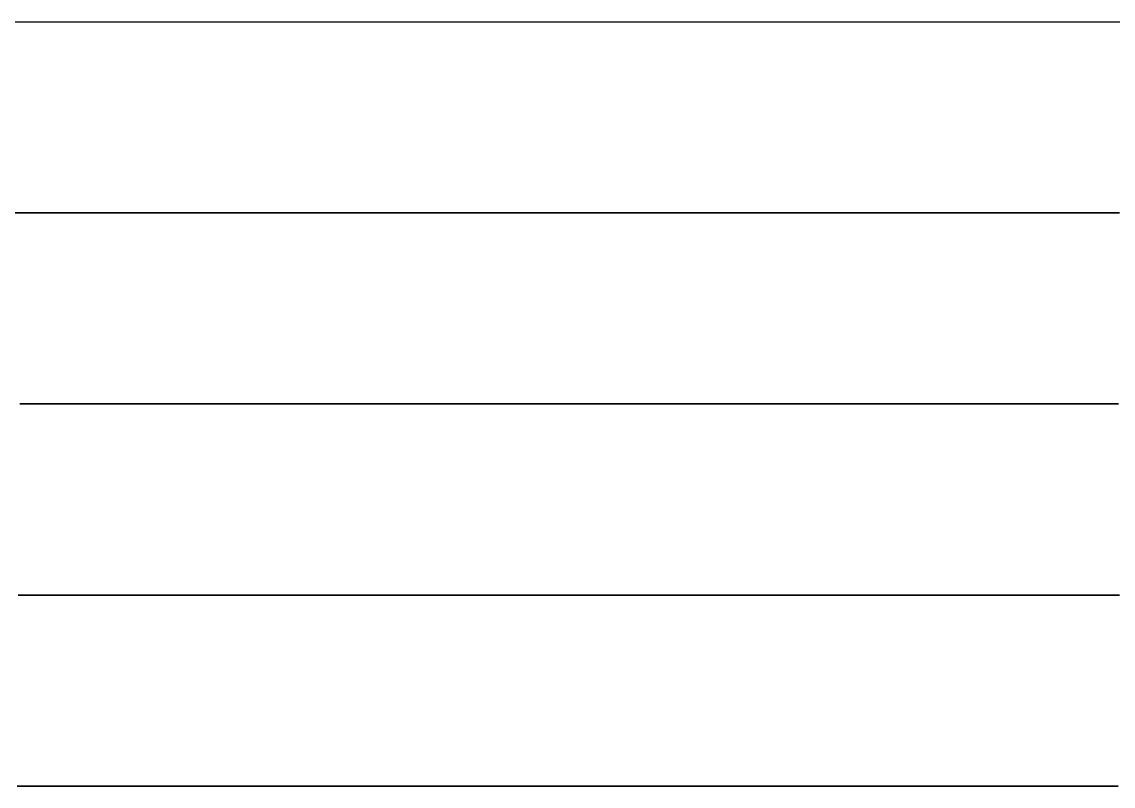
# Model space of a CAD drawing. Extents: x 0 to 9000, y -400 to 0.
# Drawn here: x 1384 to 1955, y -400 to 0 of the extents above; entities that cross this region are included whole.
import ezdxf

# ---------------------------------------------------------------- set-up
doc = ezdxf.new("R2010")
doc.units = 0

msp = doc.modelspace()

# ---------------------------------------------------------------- linework, layer by layer
at = {"layer": 'LAY0', "color": 2}
for points in [[(1361.48, -0.1), (1389.26, -0.1), (1417, -0.1), (1437.78, -0.1), (1458.54, -0.1), (1479.28, -0.1), (1500, -0.1), (1520.94, -0.1), (1541.87, -0.1), (1562.77, -0.1), (1583.66, -0.1), (1611.47, -0.1), (1639.24, -0.1), (1666.99, -0.1), (1687.77, -0.1), (1708.53, -0.1), (1729.28, -0.1), (1750, -0.1), (1770.94, -0.1), (1791.86, -0.1), (1812.76, -0.1), (1833.64, -0.1), (1861.46, -0.1), (1889.23, -0.1), (1916.97, -0.1), (1937.76, -0.1), (1958.53, -0.1)], [(1362.98, -0.100005), (1390.72, -0.100005), (1418.29, -0.100005), (1438.85, -0.100005), (1459.32, -0.100005), (1479.7, -0.100005), (1500, -0.100005), (1521.34, -0.100005), (1542.59, -0.100005), (1563.73, -0.100005), (1584.77, -0.100005), (1612.69, -0.100004), (1640.45, -0.100004), (1668.05, -0.100004), (1688.65, -0.100004), (1709.18, -0.100004), (1729.63, -0.100004), (1750, -0.100004), (1771.27, -0.100004), (1792.46, -0.100004), (1813.56, -0.100004), (1834.58, -0.100004), (1862.48, -0.100004), (1890.24, -0.100004), (1917.87, -0.100004), (1938.5, -0.100004), (1959.07, -0.100004)], [(1380.2, -100.1), (1385.4, -100.1), (1390.6, -100.1), (1395.81, -100.1), (1402.75, -100.1), (1409.69, -100.1), (1416.63, -100.1), (1421.85, -100.1), (1427.06, -100.1), (1432.28, -100.1), (1437.5, -100.1), (1442.7, -100.1), (1447.9, -100.1), (1453.1, -100.1), (1458.3, -100.1), (1465.24, -100.1), (1472.18, -100.1), (1479.13, -100.1), (1484.34, -100.1), (1489.56, -100.1), (1494.78, -100.1), (1500, -100.1), (1505.21, -100.1), (1510.42, -100.1), (1515.62, -100.1), (1520.83, -100.1), (1527.76, -100.1), (1534.7, -100.1), (1541.64, -100.1), (1546.85, -100.1), (1552.06, -100.1), (1557.28, -100.1), (1562.5, -100.1), (1567.71, -100.1), (1572.91, -100.1), (1578.11, -100.1), (1583.32, -100.1), (1590.26, -100.1), (1597.2, -100.1), (1604.14, -100.1), (1609.35, -100.1), (1614.56, -100.1), (1619.78, -100.1), (1625, -100.1), (1630.2, -100.1), (1635.4, -100.1), (1640.61, -100.1), (1645.81, -100.1), (1652.75, -100.1), (1659.69, -100.1), (1666.64, -100.1), (1671.85, -100.1), (1677.06, -100.1), (1682.28, -100.1), (1687.5, -100.1), (1692.7, -100.1), (1697.9, -100.1), (1703.1, -100.1), (1708.3, -100.1), (1715.24, -100.1), (1722.18, -100.1), (1729.13, -100.1), (1734.34, -100.1), (1739.56, -100.1), (1744.78, -100.1), (1750, -100.1), (1755.21, -100.1), (1760.41, -100.1), (1765.62, -100.1), (1770.82, -100.1), (1777.76, -100.1), (1784.7, -100.1), (1791.65, -100.1), (1796.85, -100.1), (1802.07, -100.1), (1807.28, -100.1), (1812.5, -100.1), (1817.7, -100.1), (1822.91, -100.1), (1828.11, -100.1), (1833.32, -100.1), (1840.26, -100.1), (1847.2, -100.1), (1854.14, -100.1), (1859.35, -100.1), (1864.57, -100.1), (1869.78, -100.1), (1875, -100.1), (1880.2, -100.1), (1885.4, -100.1), (1890.61, -100.1), (1895.81, -100.1), (1902.75, -100.1), (1909.69, -100.1), (1916.64, -100.1), (1921.85, -100.1), (1927.07, -100.1), (1932.28, -100.1), (1937.5, -100.1), (1942.7, -100.1), (1947.9, -100.1), (1953.1, -100.1), (1958.31, -100.1)], [(1958.33, -100.1), (1953.12, -100.1), (1947.92, -100.1), (1942.71, -100.1), (1937.5, -100.1), (1932.29, -100.1), (1927.07, -100.1), (1921.87, -100.1), (1916.66, -100.1), (1909.72, -100.1), (1902.77, -100.1), (1895.83, -100.1), (1890.63, -100.1), (1885.42, -100.1), (1880.21, -100.1), (1875, -100.1), (1869.78, -100.1), (1864.57, -100.1), (1859.36, -100.1), (1854.16, -100.1), (1847.22, -100.1), (1840.28, -100.1), (1833.34, -100.1), (1828.13, -100.1), (1822.92, -100.1), (1817.71, -100.1), (1812.5, -100.1), (1807.28, -100.1), (1802.06, -100.1), (1796.85, -100.1), (1791.65, -100.1), (1784.71, -100.1), (1777.78, -100.1), (1770.85, -100.1), (1765.65, -100.1), (1760.44, -100.1), (1755.22, -100.1), (1750, -100.1), (1744.79, -100.1), (1739.57, -100.1), (1734.36, -100.1), (1729.15, -100.1), (1722.21, -100.1), (1715.27, -100.1), (1708.33, -100.1), (1703.12, -100.1), (1697.92, -100.1), (1692.71, -100.1), (1687.5, -100.1), (1682.28, -100.1), (1677.07, -100.1), (1671.86, -100.1), (1666.65, -100.1), (1659.71, -100.1), (1652.77, -100.1), (1645.83, -100.1), (1640.63, -100.1), (1635.42, -100.1), (1630.21, -100.1), (1625, -100.1), (1619.78, -100.1), (1614.57, -100.1), (1609.36, -100.1), (1604.15, -100.1), (1597.21, -100.1), (1590.28, -100.1), (1583.34, -100.1), (1578.13, -100.1), (1572.93, -100.1), (1567.72, -100.1), (1562.5, -100.1), (1557.26, -100.1), (1552.04, -100.1), (1546.83, -100.1), (1541.63, -100.1), (1534.71, -100.1), (1527.79, -100.1), (1520.87, -100.1), (1515.67, -100.1), (1510.46, -100.1), (1505.24, -100.1), (1500, -100.1), (1494.78, -100.1), (1489.57, -100.1), (1484.36, -100.1), (1479.15, -100.1), (1472.21, -100.1), (1465.27, -100.1), (1458.33, -100.1), (1453.12, -100.1), (1447.92, -100.1), (1442.71, -100.1), (1437.5, -100.1), (1432.28, -100.1), (1427.07, -100.1), (1421.86, -100.1), (1416.65, -100.1), (1409.71, -100.1), (1402.77, -100.1), (1395.83, -100.1), (1390.63, -100.1), (1385.42, -100.1), (1380.21, -100.1)], [(1957.82, -200.1), (1954, -200.1), (1950.17, -200.1), (1946.34, -200.1), (1942.51, -200.1), (1938.67, -200.1), (1933.56, -200.1), (1928.44, -200.1), (1923.32, -200.1), (1919.49, -200.1), (1915.65, -200.1), (1911.82, -200.1), (1908, -200.1), (1904.18, -200.1), (1900.35, -200.1), (1896.51, -200.1), (1892.68, -200.1), (1887.56, -200.1), (1882.44, -200.1), (1877.32, -200.1), (1873.48, -200.1), (1869.65, -200.1), (1865.82, -200.1), (1862, -200.1), (1858.18, -200.1), (1854.36, -200.1), (1850.52, -200.1), (1846.68, -200.1), (1841.56, -200.1), (1836.43, -200.1), (1831.31, -200.1), (1827.47, -200.1), (1823.64, -200.1), (1819.82, -200.1), (1816, -200.1), (1810.52, -200.1), (1805.04, -200.1), (1799.53, -200.1), (1794.02, -200.1), (1786.67, -200.1), (1779.31, -200.1), (1771.96, -200.1), (1766.45, -200.1), (1760.96, -200.1), (1755.47, -200.1), (1750, -200.1), (1744.84, -200.1), (1739.65, -200.1), (1734.44, -200.1), (1729.21, -200.1), (1722.24, -200.1), (1715.25, -200.1), (1708.27, -200.1), (1703.05, -200.1), (1697.85, -200.1), (1692.66, -200.1), (1687.5, -200.1), (1682.33, -200.1), (1677.13, -200.1), (1671.92, -200.1), (1666.7, -200.1), (1659.73, -200.1), (1652.75, -200.1), (1645.78, -200.1), (1640.57, -200.1), (1635.36, -200.1), (1630.17, -200.1), (1625, -200.1), (1619.8, -200.1), (1614.6, -200.1), (1609.39, -200.1), (1604.18, -200.1), (1597.22, -200.1), (1590.26, -200.1), (1583.31, -200.1), (1578.1, -200.1), (1572.89, -200.1), (1567.69, -200.1), (1562.5, -200.1), (1557.27, -200.1), (1552.06, -200.1), (1546.85, -200.1), (1541.64, -200.1), (1534.71, -200.1), (1527.78, -200.1), (1520.85, -200.1), (1515.64, -200.1), (1510.44, -200.1), (1505.22, -200.1), (1500, -200.1), (1497.4, -200.1), (1494.8, -200.1), (1492.19, -200.1), (1489.59, -200.1), (1486.11, -200.1), (1482.64, -200.1), (1479.16, -200.1), (1476.56, -200.1), (1473.95, -200.1), (1471.35, -200.1), (1468.75, -200.1), (1466.15, -200.1), (1463.54, -200.1), (1460.94, -200.1), (1458.33, -200.1), (1454.86, -200.1), (1451.39, -200.1), (1447.91, -200.1), (1445.31, -200.1), (1442.7, -200.1), (1440.1, -200.1), (1437.5, -200.1), (1434.9, -200.1), (1432.29, -200.1), (1429.69, -200.1), (1427.08, -200.1), (1423.61, -200.1), (1420.14, -200.1), (1416.66, -200.1), (1414.06, -200.1), (1411.46, -200.1), (1408.85, -200.1), (1406.25, -200.1), (1403.64, -200.1), (1401.04, -200.1), (1398.43, -200.1), (1395.83, -200.1), (1392.36, -200.1), (1388.89, -200.1), (1385.42, -200.1), (1382.81, -200.1)], [(1382.81, -200.1), (1385.41, -200.1), (1388.88, -200.1), (1392.35, -200.1), (1395.82, -200.1), (1398.43, -200.1), (1401.03, -200.1), (1403.64, -200.1), (1406.25, -200.1), (1408.85, -200.1), (1411.45, -200.1), (1414.05, -200.1), (1416.66, -200.1), (1420.13, -200.1), (1423.6, -200.1), (1427.07, -200.1), (1429.68, -200.1), (1432.29, -200.1), (1434.89, -200.1), (1437.5, -200.1), (1440.1, -200.1), (1442.7, -200.1), (1445.3, -200.1), (1447.91, -200.1), (1451.38, -200.1), (1454.85, -200.1), (1458.33, -200.1), (1460.93, -200.1), (1463.54, -200.1), (1466.14, -200.1), (1468.75, -200.1), (1471.35, -200.1), (1473.95, -200.1), (1476.55, -200.1), (1479.16, -200.1), (1482.63, -200.1), (1486.1, -200.1), (1489.58, -200.1), (1492.18, -200.1), (1494.79, -200.1), (1497.4, -200.1), (1500, -200.1), (1505.21, -200.1), (1510.42, -200.1), (1515.62, -200.1), (1520.82, -200.1), (1527.75, -200.1), (1534.69, -200.1), (1541.63, -200.1), (1546.84, -200.1), (1552.05, -200.1), (1557.27, -200.1), (1562.5, -200.1), (1567.69, -200.1), (1572.89, -200.1), (1578.09, -200.1), (1583.29, -200.1), (1590.24, -200.1), (1597.19, -200.1), (1604.15, -200.1), (1609.36, -200.1), (1614.58, -200.1), (1619.79, -200.1), (1625, -200.1), (1630.18, -200.1), (1635.37, -200.1), (1640.57, -200.1), (1645.78, -200.1), (1652.74, -200.1), (1659.7, -200.1), (1666.66, -200.1), (1671.88, -200.1), (1677.1, -200.1), (1682.3, -200.1), (1687.5, -200.1), (1692.67, -200.1), (1697.86, -200.1), (1703.06, -200.1), (1708.27, -200.1), (1715.23, -200.1), (1722.2, -200.1), (1729.17, -200.1), (1734.4, -200.1), (1739.61, -200.1), (1744.81, -200.1), (1750, -200.1), (1755.47, -200.1), (1760.96, -200.1), (1766.45, -200.1), (1771.95, -200.1), (1779.29, -200.1), (1786.64, -200.1), (1793.99, -200.1), (1799.5, -200.1), (1805, -200.1), (1810.51, -200.1), (1816, -200.1), (1819.82, -200.1), (1823.64, -200.1), (1827.47, -200.1), (1831.31, -200.1), (1836.42, -200.1), (1841.54, -200.1), (1846.66, -200.1), (1850.5, -200.1), (1854.34, -200.1), (1858.17, -200.1), (1862, -200.1), (1865.82, -200.1), (1869.65, -200.1), (1873.48, -200.1), (1877.31, -200.1), (1882.43, -200.1), (1887.54, -200.1), (1892.66, -200.1), (1896.5, -200.1), (1900.34, -200.1), (1904.17, -200.1), (1908, -200.1), (1911.82, -200.1), (1915.65, -200.1), (1919.48, -200.1), (1923.31, -200.1), (1928.43, -200.1), (1933.54, -200.1), (1938.66, -200.1), (1942.5, -200.1), (1946.33, -200.1), (1950.17, -200.1), (1954, -200.1), (1957.82, -200.1)], [(1381.93, -300.1), (1384.34, -300.1), (1386.74, -300.1), (1389.15, -300.1), (1391.56, -300.1), (1393.97, -300.1), (1397.18, -300.1), (1400.39, -300.1), (1403.61, -300.1), (1406.02, -300.1), (1408.43, -300.1), (1410.84, -300.1), (1413.26, -300.1), (1415.66, -300.1), (1418.07, -300.1), (1420.48, -300.1), (1422.88, -300.1), (1426.09, -300.1), (1429.31, -300.1), (1432.52, -300.1), (1434.93, -300.1), (1437.34, -300.1), (1439.76, -300.1), (1442.17, -300.1), (1444.58, -300.1), (1446.98, -300.1), (1449.39, -300.1), (1451.8, -300.1), (1455.01, -300.1), (1458.22, -300.1), (1461.43, -300.1), (1463.84, -300.1), (1466.25, -300.1), (1468.67, -300.1), (1471.09, -300.1), (1473.49, -300.1), (1475.9, -300.1), (1478.31, -300.1), (1480.71, -300.1), (1483.92, -300.1), (1487.13, -300.1), (1490.34, -300.1), (1492.76, -300.1), (1495.17, -300.1), (1497.58, -300.1), (1500, -300.1), (1505.09, -300.1), (1510.24, -300.1), (1515.44, -300.1), (1520.68, -300.1), (1527.69, -300.1), (1534.73, -300.1), (1541.76, -300.1), (1547, -300.1), (1552.21, -300.1), (1557.38, -300.1), (1562.5, -300.1), (1567.66, -300.1), (1572.85, -300.1), (1578.05, -300.1), (1583.26, -300.1), (1590.22, -300.1), (1597.2, -300.1), (1604.17, -300.1), (1609.4, -300.1), (1614.61, -300.1), (1619.81, -300.1), (1625, -300.1), (1630.22, -300.1), (1635.43, -300.1), (1640.63, -300.1), (1645.82, -300.1), (1652.74, -300.1), (1659.67, -300.1), (1666.6, -300.1), (1671.8, -300.1), (1677.02, -300.1), (1682.25, -300.1), (1687.5, -300.1), (1692.89, -300.1), (1698.24, -300.1), (1703.54, -300.1), (1708.81, -300.1), (1715.78, -300.1), (1722.7, -300.1), (1729.57, -300.1), (1734.7, -300.1), (1739.81, -300.1), (1744.91, -300.1), (1750, -300.1), (1755.24, -300.1), (1760.46, -300.1), (1765.66, -300.1), (1770.85, -300.1), (1777.77, -300.1), (1784.68, -300.1), (1791.6, -300.1), (1796.8, -300.1), (1802.02, -300.1), (1807.25, -300.1), (1812.5, -300.1), (1817.73, -300.1), (1822.94, -300.1), (1828.14, -300.1), (1833.34, -300.1), (1840.26, -300.1), (1847.18, -300.1), (1854.11, -300.1), (1859.31, -300.1), (1864.53, -300.1), (1869.75, -300.1), (1875, -300.1), (1880.22, -300.1), (1885.42, -300.1), (1890.63, -300.1), (1895.82, -300.1), (1902.75, -300.1), (1909.68, -300.1), (1916.61, -300.1), (1921.82, -300.1), (1927.03, -300.1), (1932.26, -300.1), (1937.5, -300.1), (1942.71, -300.1), (1947.91, -300.1), (1953.11, -300.1), (1958.31, -300.1)], [(1958.34, -300.1), (1953.14, -300.1), (1947.93, -300.1), (1942.72, -300.1), (1937.5, -300.1), (1932.26, -300.1), (1927.04, -300.1), (1921.83, -300.1), (1916.62, -300.1), (1909.7, -300.1), (1902.78, -300.1), (1895.86, -300.1), (1890.66, -300.1), (1885.45, -300.1), (1880.23, -300.1), (1875, -300.1), (1869.74, -300.1), (1864.51, -300.1), (1859.3, -300.1), (1854.11, -300.1), (1847.19, -300.1), (1840.29, -300.1), (1833.38, -300.1), (1828.19, -300.1), (1822.98, -300.1), (1817.75, -300.1), (1812.5, -300.1), (1807.2, -300.1), (1801.95, -300.1), (1796.74, -300.1), (1791.56, -300.1), (1784.68, -300.1), (1777.81, -300.1), (1770.93, -300.1), (1765.75, -300.1), (1760.54, -300.1), (1755.3, -300.1), (1750, -300.1), (1744.76, -300.1), (1739.54, -300.1), (1734.32, -300.1), (1729.12, -300.1), (1722.19, -300.1), (1715.27, -300.1), (1708.35, -300.1), (1703.15, -300.1), (1697.95, -300.1), (1692.73, -300.1), (1687.5, -300.1), (1682.25, -300.1), (1677.02, -300.1), (1671.81, -300.1), (1666.61, -300.1), (1659.69, -300.1), (1652.78, -300.1), (1645.86, -300.1), (1640.67, -300.1), (1635.46, -300.1), (1630.24, -300.1), (1625, -300.1), (1619.84, -300.1), (1614.65, -300.1), (1609.44, -300.1), (1604.21, -300.1), (1597.23, -300.1), (1590.25, -300.1), (1583.27, -300.1), (1578.05, -300.1), (1572.84, -300.1), (1567.66, -300.1), (1562.5, -300.1), (1557.48, -300.1), (1552.36, -300.1), (1547.15, -300.1), (1541.88, -300.1), (1534.8, -300.1), (1527.69, -300.1), (1520.6, -300.1), (1515.33, -300.1), (1510.13, -300.1), (1505.01, -300.1), (1500, -300.1), (1497.58, -300.1), (1495.17, -300.1), (1492.76, -300.1), (1490.35, -300.1), (1487.14, -300.1), (1483.93, -300.1), (1480.72, -300.1), (1478.32, -300.1), (1475.91, -300.1), (1473.5, -300.1), (1471.09, -300.1), (1468.67, -300.1), (1466.26, -300.1), (1463.85, -300.1), (1461.44, -300.1), (1458.23, -300.1), (1455.02, -300.1), (1451.81, -300.1), (1449.4, -300.1), (1446.99, -300.1), (1444.58, -300.1), (1442.17, -300.1), (1439.76, -300.1), (1437.35, -300.1), (1434.94, -300.1), (1432.53, -300.1), (1429.31, -300.1), (1426.1, -300.1), (1422.89, -300.1), (1420.48, -300.1), (1418.07, -300.1), (1415.67, -300.1), (1413.26, -300.1), (1410.85, -300.1), (1408.44, -300.1), (1406.03, -300.1), (1403.62, -300.1), (1400.4, -300.1), (1397.19, -300.1), (1393.97, -300.1), (1391.56, -300.1), (1389.15, -300.1), (1386.75, -300.1), (1384.34, -300.1), (1381.94, -300.1)], [(1381.44, -400.1), (1384.33, -400.1), (1387.24, -400.1), (1389.42, -400.1), (1391.61, -400.1), (1393.82, -400.1), (1396.02, -400.1), (1398.17, -400.1), (1400.32, -400.1), (1402.47, -400.1), (1404.62, -400.1), (1407.5, -400.1), (1410.38, -400.1), (1413.28, -400.1), (1415.45, -400.1), (1417.64, -400.1), (1419.82, -400.1), (1422.02, -400.1), (1424.17, -400.1), (1426.32, -400.1), (1428.48, -400.1), (1430.64, -400.1), (1433.51, -400.1), (1436.4, -400.1), (1439.29, -400.1), (1441.46, -400.1), (1443.64, -400.1), (1445.82, -400.1), (1448.01, -400.1), (1450.16, -400.1), (1452.31, -400.1), (1454.47, -400.1), (1456.62, -400.1), (1459.5, -400.1), (1462.39, -400.1), (1465.28, -400.1), (1467.46, -400.1), (1469.63, -400.1), (1471.82, -400.1), (1474.01, -400.1), (1476.15, -400.1), (1478.3, -400.1), (1480.45, -400.1), (1482.6, -400.1), (1485.48, -400.1), (1488.37, -400.1), (1491.26, -400.1), (1493.44, -400.1), (1495.62, -400.1), (1497.81, -400.1), (1500, -400.1), (1502.59, -400.1), (1505.19, -400.1), (1507.79, -400.1), (1510.39, -400.1), (1513.86, -400.1), (1517.34, -400.1), (1520.81, -400.1), (1523.42, -400.1), (1526.03, -400.1), (1528.64, -400.1), (1531.25, -400.1), (1533.85, -400.1), (1536.45, -400.1), (1539.05, -400.1), (1541.65, -400.1), (1545.12, -400.1), (1548.58, -400.1), (1552.05, -400.1), (1554.66, -400.1), (1557.27, -400.1), (1559.88, -400.1), (1562.5, -400.1), (1565.1, -400.1), (1567.71, -400.1), (1570.31, -400.1), (1572.9, -400.1), (1576.37, -400.1), (1579.83, -400.1), (1583.3, -400.1), (1585.91, -400.1), (1588.52, -400.1), (1591.13, -400.1), (1593.75, -400.1), (1596.35, -400.1), (1598.95, -400.1), (1601.55, -400.1), (1604.15, -400.1), (1607.62, -400.1), (1611.08, -400.1), (1614.55, -400.1), (1617.16, -400.1), (1619.77, -400.1), (1622.38, -400.1), (1625, -400.1), (1627.6, -400.1), (1630.2, -400.1), (1632.8, -400.1), (1635.4, -400.1), (1638.87, -400.1), (1642.34, -400.1), (1645.81, -400.1), (1648.41, -400.1), (1651.02, -400.1), (1653.64, -400.1), (1656.25, -400.1), (1658.85, -400.1), (1661.44, -400.1), (1664.04, -400.1), (1666.64, -400.1), (1670.12, -400.1), (1673.59, -400.1), (1677.06, -400.1), (1679.67, -400.1), (1682.28, -400.1), (1684.89, -400.1), (1687.5, -400.1), (1690.09, -400.1), (1692.69, -400.1), (1695.29, -400.1), (1697.89, -400.1), (1701.37, -400.1), (1704.84, -400.1), (1708.32, -400.1), (1710.93, -400.1), (1713.53, -400.1), (1716.14, -400.1), (1718.75, -400.1), (1721.34, -400.1), (1723.94, -400.1), (1726.54, -400.1), (1729.14, -400.1), (1732.62, -400.1), (1736.09, -400.1), (1739.57, -400.1), (1742.18, -400.1), (1744.79, -400.1), (1747.4, -400.1), (1750, -400.1), (1754.04, -400.1), (1758.07, -400.1), (1762.1, -400.1), (1766.12, -400.1), (1771.48, -400.1), (1776.85, -400.1), (1782.22, -400.1), (1786.25, -400.1), (1790.29, -400.1), (1794.34, -400.1), (1798.4, -400.1), (1802.42, -400.1), (1806.44, -400.1), (1810.47, -400.1), (1814.5, -400.1), (1819.88, -400.1), (1825.26, -400.1), (1830.64, -400.1), (1834.68, -400.1), (1838.72, -400.1), (1842.76, -400.1), (1846.8, -400.1), (1850.81, -400.1), (1854.82, -400.1), (1858.85, -400.1), (1862.88, -400.1), (1868.27, -400.1), (1873.67, -400.1), (1879.06, -400.1), (1883.11, -400.1), (1887.15, -400.1), (1891.18, -400.1), (1895.2, -400.1), (1899.19, -400.1), (1903.21, -400.1), (1907.23, -400.1), (1911.27, -400.1), (1916.67, -400.1), (1922.08, -400.1), (1927.48, -400.1), (1931.53, -400.1), (1935.57, -400.1), (1939.59, -400.1), (1943.6, -400.1), (1948.27, -400.1), (1952.96, -400.1), (1957.65, -400.1)], [(1957.66, -400.1), (1952.96, -400.1), (1948.28, -400.1), (1943.6, -400.1), (1939.62, -400.1), (1935.6, -400.1), (1931.57, -400.1), (1927.52, -400.1), (1922.1, -400.1), (1916.68, -400.1), (1911.27, -400.1), (1907.22, -400.1), (1903.19, -400.1), (1899.18, -400.1), (1895.2, -400.1), (1891.2, -400.1), (1887.18, -400.1), (1883.14, -400.1), (1879.1, -400.1), (1873.69, -400.1), (1868.29, -400.1), (1862.89, -400.1), (1858.85, -400.1), (1854.82, -400.1), (1850.8, -400.1), (1846.8, -400.1), (1842.77, -400.1), (1838.73, -400.1), (1834.7, -400.1), (1830.66, -400.1), (1825.28, -400.1), (1819.9, -400.1), (1814.52, -400.1), (1810.49, -400.1), (1806.45, -400.1), (1802.43, -400.1), (1798.4, -400.1), (1794.34, -400.1), (1790.29, -400.1), (1786.26, -400.1), (1782.23, -400.1), (1776.87, -400.1), (1771.51, -400.1), (1766.15, -400.1), (1762.12, -400.1), (1758.09, -400.1), (1754.05, -400.1), (1750, -400.1), (1747.4, -400.1), (1744.8, -400.1), (1742.2, -400.1), (1739.59, -400.1), (1736.11, -400.1), (1732.63, -400.1), (1729.15, -400.1), (1726.54, -400.1), (1723.94, -400.1), (1721.34, -400.1), (1718.75, -400.1), (1716.15, -400.1), (1713.54, -400.1), (1710.94, -400.1), (1708.33, -400.1), (1704.86, -400.1), (1701.38, -400.1), (1697.9, -400.1), (1695.3, -400.1), (1692.7, -400.1), (1690.1, -400.1), (1687.5, -400.1), (1684.89, -400.1), (1682.29, -400.1), (1679.68, -400.1), (1677.08, -400.1), (1673.6, -400.1), (1670.13, -400.1), (1666.66, -400.1), (1664.05, -400.1), (1661.45, -400.1), (1658.85, -400.1), (1656.25, -400.1), (1653.64, -400.1), (1651.03, -400.1), (1648.43, -400.1), (1645.82, -400.1), (1642.35, -400.1), (1638.88, -400.1), (1635.41, -400.1), (1632.81, -400.1), (1630.21, -400.1), (1627.6, -400.1), (1625, -400.1), (1622.38, -400.1), (1619.77, -400.1), (1617.17, -400.1), (1614.56, -400.1), (1611.1, -400.1), (1607.63, -400.1), (1604.17, -400.1), (1601.57, -400.1), (1598.96, -400.1), (1596.36, -400.1), (1593.75, -400.1), (1591.13, -400.1), (1588.52, -400.1), (1585.91, -400.1), (1583.31, -400.1), (1579.85, -400.1), (1576.38, -400.1), (1572.92, -400.1), (1570.32, -400.1), (1567.72, -400.1), (1565.11, -400.1), (1562.5, -400.1), (1559.88, -400.1), (1557.27, -400.1), (1554.66, -400.1), (1552.06, -400.1), (1548.6, -400.1), (1545.13, -400.1), (1541.67, -400.1), (1539.07, -400.1), (1536.47, -400.1), (1533.86, -400.1), (1531.25, -400.1), (1528.64, -400.1), (1526.04, -400.1), (1523.43, -400.1), (1520.83, -400.1), (1517.35, -400.1), (1513.88, -400.1), (1510.41, -400.1), (1507.8, -400.1), (1505.2, -400.1), (1502.6, -400.1), (1500, -400.1), (1497.8, -400.1), (1495.61, -400.1), (1493.42, -400.1), (1491.25, -400.1), (1488.35, -400.1), (1485.46, -400.1), (1482.59, -400.1), (1480.43, -400.1), (1478.29, -400.1), (1476.14, -400.1), (1474.01, -400.1), (1471.81, -400.1), (1469.63, -400.1), (1467.44, -400.1), (1465.27, -400.1), (1462.38, -400.1), (1459.49, -400.1), (1456.61, -400.1), (1454.46, -400.1), (1452.31, -400.1), (1450.16, -400.1), (1448.01, -400.1), (1445.82, -400.1), (1443.64, -400.1), (1441.46, -400.1), (1439.28, -400.1), (1436.39, -400.1), (1433.51, -400.1), (1430.63, -400.1), (1428.48, -400.1), (1426.32, -400.1), (1424.17, -400.1), (1422.02, -400.1), (1419.82, -400.1), (1417.64, -400.1), (1415.45, -400.1), (1413.28, -400.1), (1410.39, -400.1), (1407.5, -400.1), (1404.62, -400.1), (1402.47, -400.1), (1400.32, -400.1), (1398.17, -400.1), (1396.02, -400.1), (1393.82, -400.1), (1391.62, -400.1), (1389.43, -400.1), (1387.24, -400.1), (1384.34, -400.1), (1381.45, -400.1)]]:
    msp.add_lwpolyline(points, dxfattribs=at)

doc.saveas('drawing.dxf')
